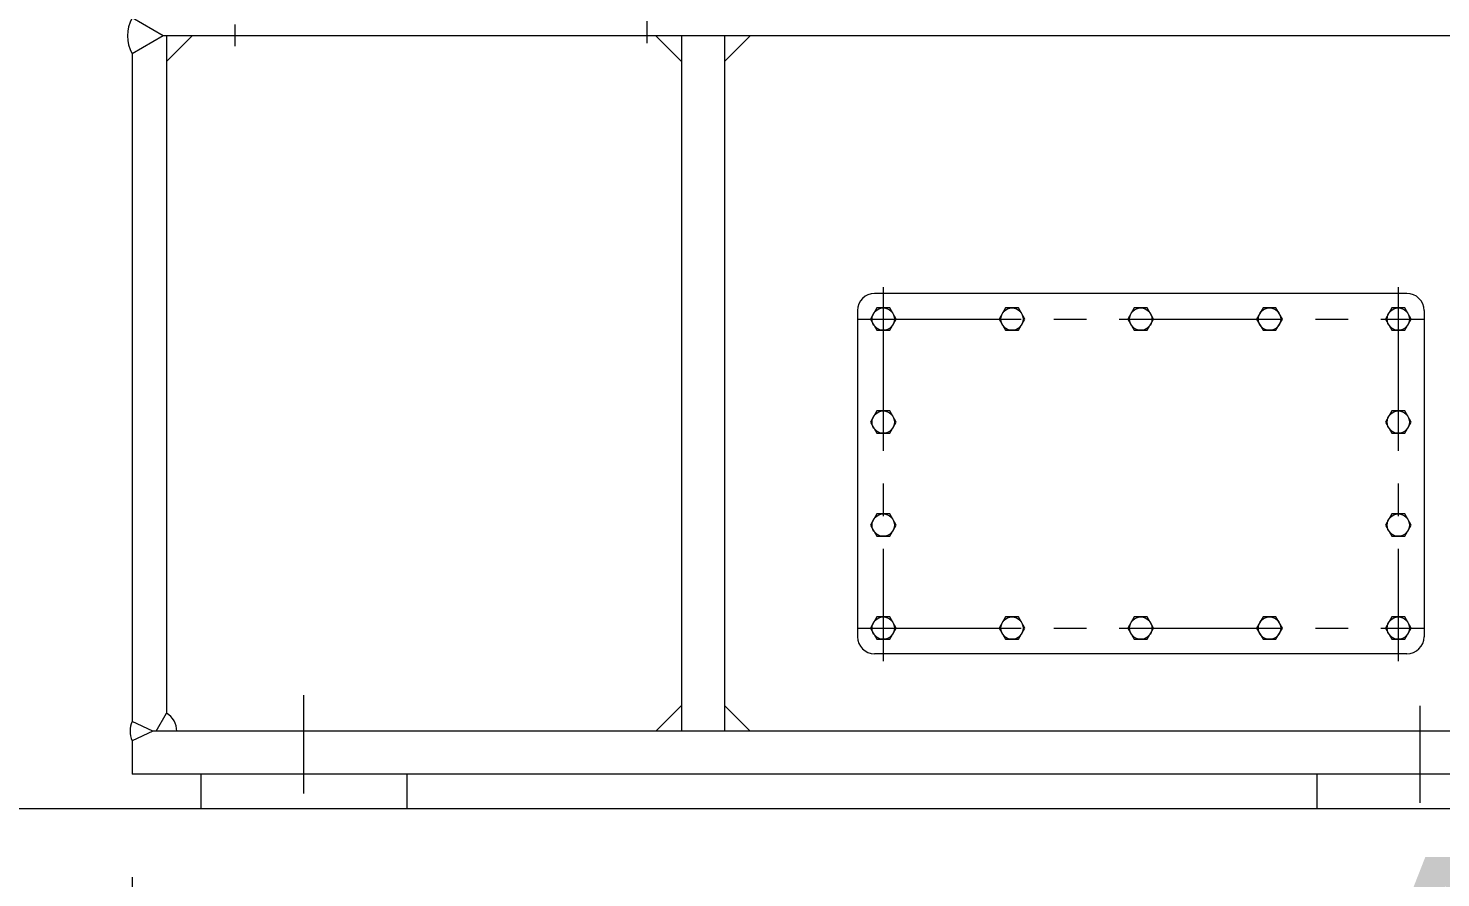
# Model space of a CAD drawing. Header units: millimetres. Extents: x 2 to 503272, y 1 to 383444.
# Drawn here: x 415539 to 436437, y 187461 to 200030 of the extents above; entities that cross this region are included whole.
import ezdxf

# ---------------------------------------------------------------- set-up
doc = ezdxf.new("R2010")
doc.units = ezdxf.units.MM
doc.header["$LTSCALE"] = 25.4
doc.linetypes.add('CENTER', pattern=[50.8, 31.75, -6.35, 6.35, -6.35])
doc.linetypes.add('DASHDOT', pattern=[25.4, 12.7, -6.35, 0, -6.35])
doc.layers.get('Defpoints').update_dxf_attribs({"lineweight": 5})
doc.layers.add('CAXA1', color=5, linetype='CENTER', lineweight=5)
doc.styles.add('Roman', font='arial.ttf')
doc.styles.get("Standard").update_dxf_attribs({"font": 'arial.ttf'})
doc.dimstyles.new('ISO-25', dxfattribs={"dimscale": 30, "dimtxt": 38.1, "dimasz": 38.1, "dimexe": 50.8, "dimexo": 50.8, "dimgap": 15.875, "dimtad": 1, "dimtih": 1, "dimtoh": 1, "dimdec": 1, "dimlfac": 0.03937, "dimdsep": 46, "dimtxsty": 'Standard', "dimcen": 63.5, "dimclrd": 7, "dimclre": 7, "dimclrt": 7, "dimadec": 0, "dimazin": 0, "dimtfac": 1, "dimtdec": 1, "dimtmove": 0, "dimatfit": 3, "dimfxl": 25.4, "dimlwd": 5, "dimlwe": 5, "dimarcsym": 0})

# ---------------------------------------------------------------- blocks, each defined once
blk = doc.blocks.new('*D38')
at = {"color": 7, "linetype": 'Continuous', "lineweight": 5, "transparency": 16777216}
for p, q in [((417076, 187470), (417076, 181579)), ((455938, 187472), (455938, 181579)), ((418219, 183103), (454795, 183103))]:
    blk.add_line(p, q, dxfattribs=at)
at = {"color": 7, "transparency": 16777216}
for points in [[(418219, 183293), (418219, 182912), (417076, 183103)], [(454795, 183293), (454795, 182912), (455938, 183103)]]:
    blk.add_solid(points, dxfattribs=at)
at = {"layer": 'Defpoints', "color": 0, "transparency": 16777216}
for p in [(417076, 188994), (455938, 188996), (455938, 183103)]:
    blk.add_point(p, dxfattribs=at)
at = {"color": 7, "lineweight": 5, "transparency": 16777216, "insert": (436507, 185674), "char_height": 4191, "attachment_point": 5, "style": 'Roman'}
blk.add_mtext('A', dxfattribs=at)
blk = doc.blocks.new('*D39')
at = {"color": 7, "linetype": 'Continuous', "lineweight": 5, "transparency": 16777216}
for p, q in [((464772, 202768), (464772, 175617)), ((365222, 196863), (365222, 175617)), ((366365, 177141), (463629, 177141))]:
    blk.add_line(p, q, dxfattribs=at)
at = {"color": 7, "transparency": 16777216}
for points in [[(366365, 177331), (366365, 176950), (365222, 177141)], [(463629, 177331), (463629, 176950), (464772, 177141)]]:
    blk.add_solid(points, dxfattribs=at)
at = {"layer": 'Defpoints', "color": 0, "transparency": 16777216}
for p in [(464772, 204292), (365222, 198387), (464772, 177141)]:
    blk.add_point(p, dxfattribs=at)
at = {"color": 7, "lineweight": 5, "transparency": 16777216, "insert": (413479, 179712), "char_height": 4191, "attachment_point": 5, "style": 'Roman'}
blk.add_mtext('B', dxfattribs=at)

msp = doc.modelspace()

# ---------------------------------------------------------------- linework, layer by layer
at = {"color": 7, "linetype": 'DASHDOT', "lineweight": 5}
for p, q in [((418600.37, 199762.36), (418600.57, 202100.51)), ((424696.35, 199811.23), (424696.57, 202100.67))]:
    msp.add_line(p, q, dxfattribs=at)
at = {"color": 7, "lineweight": 5}
for p, q in [((417533.64, 199917.63), (417076.21, 200181.72)), ((417533.64, 199917.63), (417076.44, 199653.66)), ((455481.26, 199917.62), (417533.64, 199917.63)), ((417584.33, 199917.64), (417584.33, 189894.6)), ((417965.33, 199917.63), (417584.33, 199536.63)), ((425204.39, 199536.63), (424823.39, 199917.63)), ((425204.39, 199917.64), (425204.39, 189630.64)), ((425839.39, 199917.64), (425839.39, 189630.64)), ((425839.39, 199536.63), (426220.39, 199917.63)), ((417076.5, 199653.69), (417076.33, 189772.77)), ((435935.89, 196107.64), (428061.89, 196107.64)), ((427807.89, 195853.64), (427807.89, 191027.64)), ((436189.89, 195853.64), (436189.89, 191027.64)), ((435935.89, 190773.64), (428061.89, 190773.64)), ((425204.39, 190011.64), (424823.39, 189630.64)), ((425839.39, 190011.64), (426220.39, 189630.64)), ((417381.13, 189630.64), (417076.33, 189772.77)), ((417431.93, 189630.64), (417584.33, 189894.6)), ((417381.13, 189630.64), (417076.33, 189488.51)), ((455633.66, 189630.63), (417381.13, 189630.64)), ((417076.39, 189488.53), (417076.39, 188995.64)), ((455938.42, 188995.63), (417076.39, 188995.64)), ((418092.39, 188995.64), (418092.39, 188488.05)), ((421140.39, 188995.64), (421140.39, 188488.05)), ((434602.39, 188995.64), (434602.39, 188488.05))]:
    msp.add_line(p, q, dxfattribs=at)
at = {"color": 7, "lineweight": 5, "ltscale": 2.5}
msp.add_line((364092.48, 188487.64), (468820.12, 188487.64), dxfattribs=at)
at = {"color": 7, "lineweight": 5}
for points in [[(428093.57, 195891.74), (427998.25, 195726.64), (428093.57, 195561.54), (428284.21, 195561.54), (428379.53, 195726.64), (428284.21, 195891.74)], [(429998.57, 195891.74), (429903.25, 195726.64), (429998.57, 195561.54), (430189.21, 195561.54), (430284.53, 195726.64), (430189.21, 195891.74)], [(431903.57, 195891.74), (431808.25, 195726.64), (431903.57, 195561.54), (432094.21, 195561.54), (432189.53, 195726.64), (432094.21, 195891.74)], [(433808.57, 195891.74), (433713.25, 195726.64), (433808.57, 195561.54), (433999.21, 195561.54), (434094.53, 195726.64), (433999.21, 195891.74)], [(435713.57, 195891.74), (435618.25, 195726.64), (435713.57, 195561.54), (435904.21, 195561.54), (435999.53, 195726.64), (435904.21, 195891.74)], [(428093.57, 194367.74), (427998.25, 194202.64), (428093.57, 194037.54), (428284.21, 194037.54), (428379.53, 194202.64), (428284.21, 194367.74)], [(435713.57, 194367.74), (435618.25, 194202.64), (435713.57, 194037.54), (435904.21, 194037.54), (435999.53, 194202.64), (435904.21, 194367.74)], [(428093.57, 192843.74), (427998.25, 192678.64), (428093.57, 192513.54), (428284.21, 192513.54), (428379.53, 192678.64), (428284.21, 192843.74)], [(435713.57, 192843.74), (435618.25, 192678.64), (435713.57, 192513.54), (435904.21, 192513.54), (435999.53, 192678.64), (435904.21, 192843.74)], [(428093.57, 191319.74), (427998.25, 191154.64), (428093.57, 190989.54), (428284.21, 190989.54), (428379.53, 191154.64), (428284.21, 191319.74)], [(429998.57, 191319.74), (429903.25, 191154.64), (429998.57, 190989.54), (430189.21, 190989.54), (430284.53, 191154.64), (430189.21, 191319.74)], [(431903.57, 191319.74), (431808.25, 191154.64), (431903.57, 190989.54), (432094.21, 190989.54), (432189.53, 191154.64), (432094.21, 191319.74)], [(433808.57, 191319.74), (433713.25, 191154.64), (433808.57, 190989.54), (433999.21, 190989.54), (434094.53, 191154.64), (433999.21, 191319.74)], [(435713.57, 191319.74), (435618.25, 191154.64), (435713.57, 190989.54), (435904.21, 190989.54), (435999.53, 191154.64), (435904.21, 191319.74)]]:
    msp.add_lwpolyline(points, close=True, dxfattribs=at)
for centre in [(428188.89, 195726.64), (430093.89, 195726.64), (431998.89, 195726.64), (433903.89, 195726.64), (435808.89, 195726.64), (428188.89, 194202.64), (435808.89, 194202.64), (428188.89, 192678.64), (435808.89, 192678.64), (428188.89, 191154.64), (430093.89, 191154.64), (431998.89, 191154.64), (433903.89, 191154.64), (435808.89, 191154.64)]:
    msp.add_circle(centre, 165.1, dxfattribs=at)
for centre, radius, start, end in [((417533.64, 199917.63), 527.86, 150, 210), ((428061.89, 195853.64), 254, 90, 180), ((435935.89, 195853.64), 254, 0, 90), ((428061.89, 191027.64), 254, 180, 270), ((435935.89, 191027.64), 254, 270, 0), ((417381.13, 189630.64), 336.31, 155, 205), ((417431.93, 189630.64), 304.8, 0, 60)]:
    msp.add_arc(centre, radius, start, end, dxfattribs=at)
at = {"layer": 'CAXA1', "linetype": 'CENTER', "lineweight": 5, "ltscale": 3}
for p, q in [((428188.89, 196199.1), (428188.89, 190664.5)), ((435808.89, 196199.1), (435808.89, 190664.5)), ((427807.89, 195726.64), (436189.89, 195726.64)), ((427807.89, 191154.64), (436189.89, 191154.64)), ((419616.39, 188708.55), (419616.39, 190162.66)), ((436126.36, 190005.29), (436126.36, 189236.94)), ((436126.39, 189928.12), (436126.39, 188567.83))]:
    msp.add_line(p, q, dxfattribs=at)

# ---------------------------------------------------------------- dimensions: what is measured, and where the dimension line sits
at = {"color": 7, "lineweight": 5}
dim = msp.add_linear_dim(base=(464772.28, 177140.73), p1=(365222.32, 198387.05), p2=(464772.28, 204292.36), text='B', dimstyle='ISO-25', override={"dimscale": 30, "dimtxt": 139.7, "dimpost": '\\X', "dimtxsty": 'Roman', "dimtmove": 1}, dxfattribs=at)
dim.commit()
dim.dimension.update_dxf_attribs({"geometry": '*D39', "text_midpoint": (413479.47, 177140.73), "dimtype": 160})
dim = msp.add_linear_dim(base=(455938.46, 183102.66), p1=(417076.39, 188994.48), p2=(455938.46, 188995.63), text='A', dimstyle='ISO-25', override={"dimscale": 30, "dimtxt": 139.7, "dimpost": '\\X', "dimtxsty": 'Roman', "dimtmove": 1}, dxfattribs=at)
dim.commit()
dim.dimension.update_dxf_attribs({"geometry": '*D38', "text_midpoint": (436507.43, 185674.41)})

doc.saveas('drawing.dxf')
